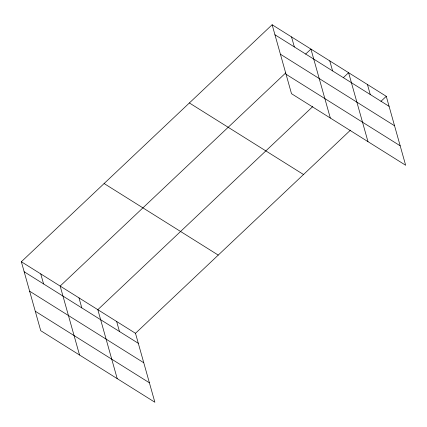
<?xml version="1.0" encoding="UTF-8"?>
<svg xmlns="http://www.w3.org/2000/svg" width="427" height="427" viewBox="0 0 427 427"><rect width="100%" height="100%" fill="white"/><g stroke="black" fill="none" stroke-linecap="round" stroke-linejoin="round"><path stroke-width="0.64" d="M21.35 261.74L135.492 333.3L154.868 402.245L40.73 330.685L21.35 261.74L272.132 24.755L386.27 96.315L405.65 165.26L291.508 93.7L272.132 24.755M285.77 72.868L60.159 286.069L79.539 355.018M305.615 54.117L310.936 49.084L330.317 118.033M312.788 106.542L97.826 309.682L117.206 378.632M343.281 77.73L348.603 72.697L367.983 141.647M135.492 333.3L350.455 130.155M380.948 101.343L386.27 96.315M274.945 34.768L389.082 106.328M280.411 54.218L394.553 125.773M286.042 74.255L400.184 145.81M189.374 102.96L303.512 174.52M104.108 183.535L218.245 255.095M24.163 271.753L138.305 343.313M29.634 291.203L143.771 362.758M35.265 311.24L149.402 382.8M367.439 84.503L370.252 94.516M329.772 60.89L332.585 70.903M291.534 36.919L294.347 46.933M116.656 321.494L119.469 331.507M78.99 297.875L81.808 307.888M40.752 273.904L43.57 283.918"/></g></svg>
